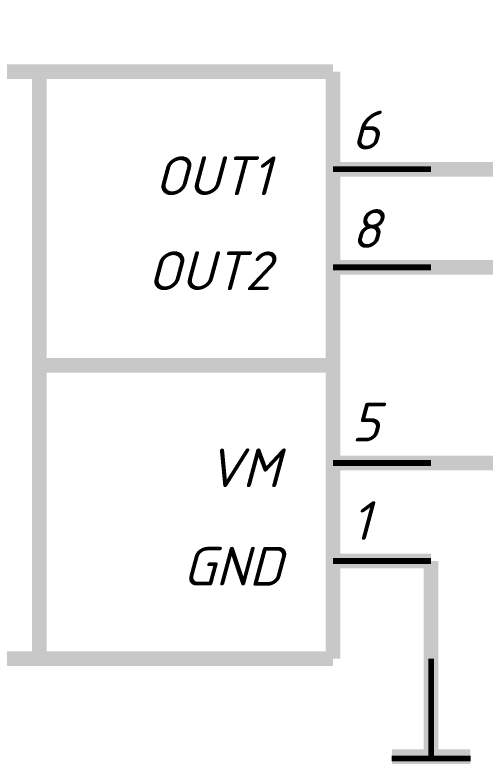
# Model space of a CAD drawing. Header units: inches. Extents: x 0 to 841, y 0 to 594.
# Drawn here: x 548.75 to 572.75, y 482.12 to 520.37 of the extents above; entities that cross this region are included whole.
import ezdxf

# ---------------------------------------------------------------- set-up
doc = ezdxf.new("R2010")
doc.units = ezdxf.units.IN
doc.layers.add('Sheet', color=255, linetype='Continuous')
doc.styles.get("Standard").update_dxf_attribs({"font": 'isocpeui.ttf'})

msp = doc.modelspace()

# ---------------------------------------------------------------- linework, layer by layer
at = {"layer": 'Sheet'}
for points in [[(570.002, 512.496, 0.749, 0.749, 0), (587.496, 512.496, 0.749, 0.749, 0), (587.496, 519.997, 0.749, 0.749, 0), (607.506, 519.997, 0.749, 0.749, 0)], [(524.996, 517.482, 0.749, 0.749, 0), (564.994, 517.482, 0.749, 0.749, 0)], [(549.992, 517.482, 0.749, 0.749, 0), (549.992, 487.499, 0.749, 0.749, 0)], [(564.994, 517.482, 0.749, 0.749, 0), (564.994, 487.499, 0.749, 0.749, 0)], [(564.994, 512.496, 0.749, 0.749, 0), (570.002, 512.496, 0.749, 0.749, 0)], [(564.994, 512.496, 0.3, 0.3, 0), (570.002, 512.496, 0.3, 0.3, 0)], [(564.994, 507.487, 0.749, 0.749, 0), (570.002, 507.487, 0.749, 0.749, 0)], [(607.506, 507.487, 0.749, 0.749, 0), (570.002, 507.487, 0.749, 0.749, 0)], [(564.994, 507.487, 0.3, 0.3, 0), (570.002, 507.487, 0.3, 0.3, 0)], [(564.994, 502.479, 0.749, 0.749, 0), (549.992, 502.479, 0.749, 0.749, 0)], [(564.994, 497.493, 0.749, 0.749, 0), (570.002, 497.493, 0.749, 0.749, 0)], [(570.002, 497.493, 0.749, 0.749, 0), (577.503, 497.493, 0.749, 0.749, 0), (592.504, 497.493, 0.749, 0.749, 0)], [(564.994, 497.493, 0.3, 0.3, 0), (570.002, 497.493, 0.3, 0.3, 0)], [(564.994, 492.485, 0.749, 0.749, 0), (570.002, 492.485, 0.749, 0.749, 0)], [(570.002, 492.485, 0.749, 0.749, 0), (570.002, 492.485, 0.749, 0.749, 0), (570.002, 487.499, 0.749, 0.749, 0)], [(564.994, 492.485, 0.3, 0.3, 0), (570.002, 492.485, 0.3, 0.3, 0)], [(564.994, 487.499, 0.749, 0.749, 0), (524.996, 487.499, 0.749, 0.749, 0)], [(570.002, 487.499, 0.749, 0.749, 0), (570.002, 482.49, 0.749, 0.749, 0)], [(570.002, 487.499, 0.3, 0.3, 0), (570.002, 482.4, 0.3, 0.3, 0)], [(568.003, 482.49, 0.749, 0.749, 0), (572, 482.49, 0.749, 0.749, 0)], [(567.98, 482.4, 0.3, 0.3, 0), (572.023, 482.4, 0.3, 0.3, 0)]]:
    msp.add_lwpolyline(points, format="xyseb", dxfattribs=at)

# ---------------------------------------------------------------- texts
for s, height, p in [('6', 1.976, (565.937, 513.506)), ('OUT1', 1.9764, (555.876, 511.171)), ('8', 1.976, (565.937, 508.475)), ('OUT2', 1.9764, (555.516, 506.319)), ('5', 1.976, (565.937, 498.593)), ('VM', 1.9764, (558.571, 496.258)), ('1', 1.976, (565.937, 493.563)), ('GND', 1.9764, (557.313, 491.227))]:
    msp.add_text(s, height=height, dxfattribs=at).set_placement(p)

doc.saveas('drawing.dxf')
